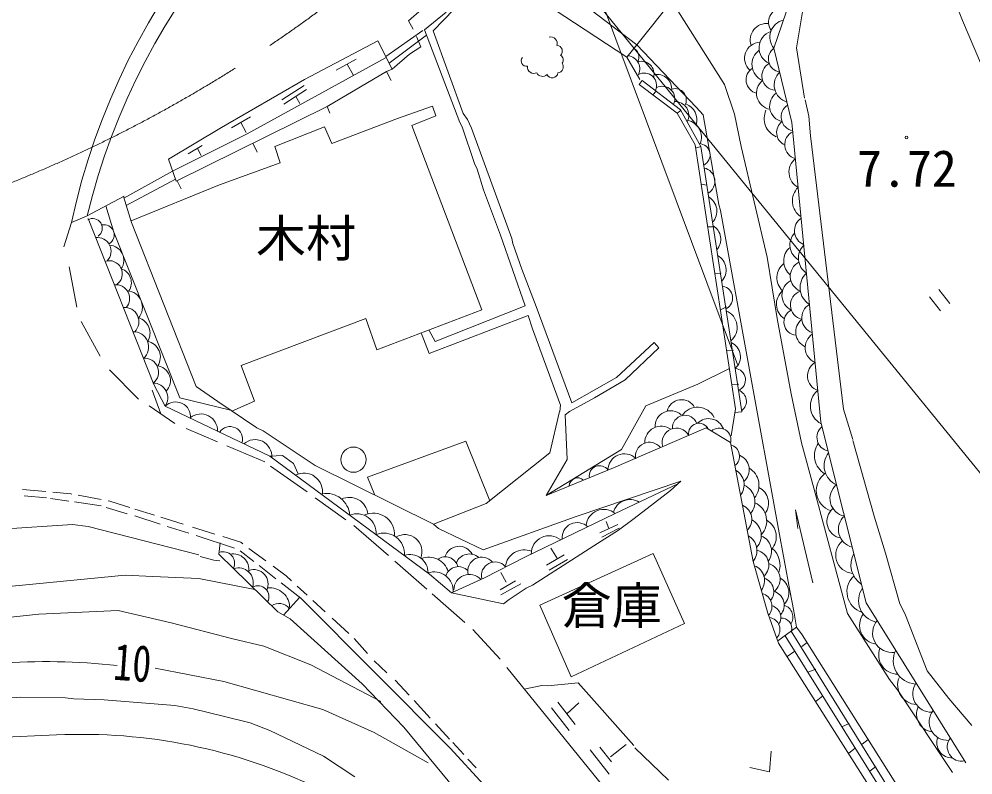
# Model space of a CAD drawing. Units: millimetres, scale not verified. Extents: x 40000 to 680000, y 20000 to 380000.
# Drawn here: x 485025 to 519351, y 241522 to 268708 of the extents above; entities that cross this region are included whole.
import ezdxf
from ezdxf.enums import TextEntityAlignment as Align

# ---------------------------------------------------------------- set-up
doc = ezdxf.new("R2010")
doc.units = ezdxf.units.MM
doc.header["$LTSCALE"] = 1000
doc.linetypes.add('CHAIN', pattern=[18.5, 12, -1.5, 3.5, -1.5])
for name, color, linetype, lineweight in [('M-BGD', 7, 'Continuous', 13), ('M-BMK', 2, 'CHAIN', 13), ('M-STR-HTXT', 7, 'Continuous', 13)]:
    doc.layers.add(name, color=color, linetype=linetype, lineweight=lineweight)
doc.styles.add('ＭＳ ゴシック', font='')
doc.styles.get('ＭＳ ゴシック').set_extended_font_data('MS Gothic')

msp = doc.modelspace()

# ---------------------------------------------------------------- linework, layer by layer
at = {"layer": 'M-BGD'}
for p, q in [((502308, 279235), (510873, 256281)), ((501198, 270544), (499036, 268644)), ((503735, 270469), (507256, 267781)), ((518286, 270390), (518979, 268654)), ((509035, 270042), (507256, 267781)), ((508506, 269371), (510413, 266351)), ((512191, 267661), (512773, 269380)), ((499618, 268321), (500389, 268963)), ((500679, 269063), (499931, 268289)), ((504283, 269059), (506891, 267334)), ((513231, 269044), (512997, 267671)), ((499036, 268644), (499206, 268347)), ((518979, 268654), (520105, 266003)), ((498221, 267357), (499553, 268301)), ((498342, 267118), (499691, 268129)), ((499618, 268321), (500888, 264990)), ((501006, 265307), (499931, 268289)), ((495301, 266541), (497936, 267921)), ((498450, 266905), (497936, 267921)), ((499326, 268083), (499488, 267716)), ((507256, 267781), (506891, 267334)), ((507256, 267781), (509393, 265544)), ((498450, 266905), (499074, 267442)), ((499488, 267716), (499074, 267442)), ((512191, 267661), (512836, 264986)), ((512997, 267671), (513284, 265859)), ((493235, 264578), (498235, 267330)), ((496437, 266873), (497150, 267266)), ((496828, 267089), (497060, 266683)), ((506891, 267334), (507366, 266533)), ((496112, 265568), (498249, 266819)), ((498450, 266905), (498249, 266819)), ((498249, 266819), (498414, 266498)), ((495301, 266541), (492311, 264811)), ((507453, 266499), (507336, 266353)), ((507453, 266499), (508829, 265446)), ((494482, 265801), (495280, 266320)), ((494550, 265645), (495371, 266176)), ((507336, 266353), (508703, 265326)), ((507830, 265982), (507955, 266115)), ((510413, 266351), (510773, 265283)), ((494980, 265920), (495123, 265674)), ((513318, 265806), (513446, 265222)), ((496112, 265568), (490684, 262874)), ((496112, 265568), (496204, 265330)), ((498644, 265129), (499903, 265576)), ((499903, 265576), (500024, 265232)), ((508703, 265326), (508842, 265423)), ((508829, 265446), (509558, 264126)), ((509393, 265544), (509648, 265261)), ((493350, 265189), (492673, 264795)), ((498644, 265129), (496278, 264229)), ((499153, 264880), (500024, 265232)), ((501006, 265307), (501163, 265096)), ((501311, 264783), (501163, 265096)), ((508703, 265326), (509351, 264180)), ((510201, 262042), (509648, 265261)), ((510773, 265283), (511013, 264121)), ((513507, 264505), (513446, 265222)), ((490398, 263673), (492311, 264811)), ((493011, 264992), (493203, 264624)), ((496021, 264836), (494227, 264120)), ((496021, 264836), (496278, 264229)), ((499153, 264880), (501679, 258247)), ((500888, 264990), (500967, 264837)), ((501410, 263511), (500967, 264837)), ((502039, 262787), (501311, 264783)), ((513874, 254206), (512836, 264986)), ((490552, 263241), (493235, 264578)), ((514694, 254674), (513507, 264505)), ((491109, 263865), (491615, 264163)), ((491440, 264059), (491583, 263806)), ((493442, 264243), (493595, 263920)), ((494416, 263535), (494227, 264120)), ((509351, 264180), (510808, 254688)), ((509369, 264066), (509558, 264126)), ((511036, 254583), (509558, 264126)), ((511950, 260143), (511013, 264121)), ((490398, 263673), (490684, 262874)), ((492243, 262749), (494416, 263535)), ((501410, 263511), (501511, 263310)), ((501743, 262565), (501511, 263310)), ((488799, 262273), (490552, 263241)), ((488882, 262003), (490655, 262956)), ((489059, 261449), (492243, 262749)), ((490710, 262888), (490857, 262608)), ((502039, 262787), (502755, 260811)), ((509569, 262765), (509779, 262739)), ((487455, 261617), (488807, 262341)), ((488782, 262328), (489073, 261390)), ((502350, 260940), (501743, 262565)), ((488146, 261987), (488431, 261044)), ((510201, 262042), (510270, 261827)), ((486913, 261398), (487455, 261617)), ((510270, 261827), (512351, 250362)), ((486913, 261398), (486633, 260516)), ((487507, 261536), (489872, 255569)), ((489073, 261390), (491397, 255493)), ((509803, 261241), (510004, 261240)), ((490812, 255083), (488431, 261044)), ((503243, 258392), (502350, 260940)), ((502755, 260811), (502794, 260637)), ((502794, 260637), (503119, 259716)), ((511950, 260143), (512310, 257944)), ((486826, 259796), (487103, 258349)), ((503637, 258367), (503119, 259716)), ((510061, 259556), (510285, 259572)), ((518124, 258978), (518514, 258477)), ((517790, 258719), (518180, 258217)), ((501679, 258247), (497895, 256811)), ((501214, 257589), (503243, 258392)), ((503637, 258367), (504911, 254900)), ((510261, 258256), (510480, 258353)), ((487263, 257830), (487943, 256589)), ((493013, 256245), (497504, 257942)), ((497895, 256811), (497504, 257942)), ((503341, 258042), (499779, 256678)), ((503507, 257572), (503341, 258042)), ((512310, 257944), (512812, 255229)), ((499995, 257113), (499767, 257534)), ((501214, 257589), (499995, 257113)), ((504510, 254816), (503507, 257572)), ((499779, 256678), (499493, 257418)), ((507885, 257071), (506520, 255815)), ((508045, 256884), (506832, 255729)), ((508045, 256884), (507885, 257071)), ((510486, 256785), (510735, 256803)), ((488275, 256097), (489322, 255034)), ((493495, 254971), (493013, 256245)), ((509447, 255572), (510585, 256141)), ((506520, 255815), (504911, 254900)), ((506832, 255729), (505734, 255084)), ((489872, 255569), (490283, 254781)), ((491397, 255493), (492180, 254950)), ((507585, 254800), (509447, 255572)), ((510674, 255563), (510926, 255581)), ((489809, 255359), (490127, 254507)), ((490812, 255083), (492637, 254644)), ((504829, 254595), (505734, 255084)), ((512812, 255229), (513186, 253471)), ((490627, 254160), (489708, 254798)), ((490283, 254781), (494053, 252985)), ((492180, 254950), (493583, 254008)), ((492687, 254610), (493495, 254971)), ((504510, 254816), (504482, 254593)), ((507585, 254800), (506707, 253228)), ((504477, 254590), (504130, 253112)), ((504829, 254595), (504675, 254476)), ((504675, 254476), (504752, 252863)), ((510808, 254688), (510646, 253713)), ((510776, 254554), (511036, 254583)), ((514694, 254674), (515035, 253587)), ((515511, 247712), (513874, 254206)), ((492171, 253503), (491039, 253985)), ((493583, 254008), (493808, 253901)), ((493808, 253901), (495681, 252649)), ((509748, 254002), (506413, 252572)), ((509748, 254002), (510621, 253478)), ((493871, 252779), (492497, 253364)), ((497563, 252232), (501106, 253531)), ((501106, 253531), (501960, 251380)), ((511445, 249200), (510621, 253478)), ((513186, 253471), (513626, 251836)), ((515031, 253553), (515801, 250834)), ((494053, 252985), (494506, 253008)), ((494053, 252985), (499792, 248749)), ((494506, 253008), (494898, 252721)), ((504130, 253112), (501838, 251282)), ((506707, 253228), (503989, 251575)), ((494898, 252721), (495064, 252346)), ((495681, 252649), (499941, 250544)), ((504752, 252863), (503989, 251575)), ((494076, 252633), (495387, 251699)), ((503989, 251575), (506413, 252572)), ((497832, 251587), (497563, 252232)), ((508839, 252083), (505071, 250823)), ((506476, 250925), (508756, 252009)), ((508469, 251752), (508839, 252083)), ((485147, 251789), (485983, 251713)), ((486241, 251690), (486890, 251631)), ((486890, 251631), (486921, 251625)), ((508469, 251752), (507163, 250745)), ((513626, 251836), (514841, 247332)), ((485206, 251563), (486008, 251489)), ((486160, 251467), (486812, 251372)), ((487016, 251342), (487977, 251202)), ((487153, 251582), (487984, 251425)), ((488234, 251378), (488291, 251368)), ((488291, 251368), (489014, 251141)), ((495680, 251491), (496787, 250703)), ((499941, 250544), (501838, 251282)), ((488164, 251144), (488916, 250913)), ((489195, 251084), (489903, 250863)), ((503221, 249354), (506476, 250925)), ((512971, 251058), (513592, 248431)), ((512971, 251058), (513046, 250390)), ((489185, 250836), (490105, 250542)), ((490131, 250791), (490934, 250540)), ((505071, 250823), (501731, 249621)), ((506149, 250635), (506249, 250380)), ((507163, 250745), (506595, 250327)), ((516208, 249500), (515801, 250834)), ((484390, 250365), (486951, 250528)), ((486951, 250528), (487510, 250462)), ((487510, 250462), (491493, 249436)), ((490359, 250461), (491135, 250212)), ((491260, 250437), (492072, 250183)), ((497075, 250498), (498315, 249414)), ((500117, 250389), (499941, 250544)), ((500117, 250389), (501731, 249621)), ((506595, 250327), (505714, 249766)), ((505927, 250228), (506576, 250533)), ((505993, 250072), (506617, 250397)), ((512351, 250362), (512757, 248161)), ((491398, 250131), (492777, 249677)), ((492358, 250094), (493006, 249890)), ((492260, 249866), (492215, 249468)), ((493472, 249204), (492979, 249588)), ((493006, 249890), (493075, 249839)), ((493298, 249672), (493904, 249220)), ((505714, 249766), (503504, 248342)), ((504167, 249684), (504403, 249298)), ((491538, 249379), (492028, 249245)), ((492028, 249245), (492254, 249217)), ((494335, 247383), (492215, 249468)), ((498553, 249206), (499703, 248199)), ((501775, 248617), (503221, 249354)), ((504011, 249061), (504636, 249444)), ((504107, 248888), (504760, 249274)), ((516719, 247677), (516208, 249500)), ((494269, 248581), (493660, 249056)), ((494164, 249026), (494631, 248678)), ((511445, 249200), (511976, 247336)), ((479073, 247762), (488844, 248707)), ((489841, 248665), (488844, 248707)), ((491496, 248590), (489841, 248665)), ((491496, 248590), (493513, 248192)), ((494631, 248678), (494824, 248501)), ((499792, 248749), (500589, 248068)), ((500589, 248068), (501775, 248617)), ((502360, 248804), (502554, 248450)), ((495162, 247885), (494459, 248433)), ((495028, 248315), (495393, 247982)), ((502334, 248182), (502887, 248505)), ((502367, 248002), (503080, 248396)), ((503277, 248241), (502657, 247830)), ((503277, 248241), (503504, 248342)), ((494541, 247270), (495123, 247915)), ((495162, 247885), (500537, 242483)), ((499895, 248032), (501068, 247006)), ((500589, 248068), (502462, 247679)), ((512757, 248161), (512794, 247955)), ((512757, 248161), (512901, 247412)), ((495596, 247797), (496044, 247388)), ((502462, 247679), (502657, 247830)), ((519097, 241958), (515511, 247712)), ((516717, 247682), (516920, 247265)), ((483320, 247052), (485734, 247299)), ((488595, 247441), (485734, 247299)), ((488595, 247441), (490494, 246997)), ((494782, 247137), (494335, 247383)), ((496298, 247156), (496892, 246614)), ((512359, 246266), (511976, 247336)), ((512901, 247412), (512996, 246832)), ((516348, 244959), (514841, 247332)), ((517700, 245271), (516920, 247265)), ((492718, 246414), (490494, 246997)), ((497370, 244802), (494782, 247137)), ((512996, 246832), (512329, 246350)), ((512996, 246832), (513210, 246556)), ((501359, 246751), (502337, 245688)), ((512593, 246529), (516855, 239707)), ((512804, 246693), (517041, 239878)), ((513210, 246556), (517283, 240094)), ((492718, 246414), (493832, 246154)), ((495523, 245480), (493832, 246154)), ((497089, 246434), (497564, 245892)), ((516600, 239563), (512359, 246266)), ((513197, 246140), (513382, 246284)), ((512663, 245785), (512939, 245975)), ((495523, 245480), (498041, 244167)), ((497801, 245621), (498264, 245200)), ((489917, 245362), (492397, 244877)), ((506190, 240939), (502576, 245390)), ((513410, 245222), (513700, 245324)), ((518484, 244268), (517700, 245271)), ((492397, 244877), (495953, 243870)), ((497370, 244802), (498867, 243245)), ((499060, 244388), (498555, 244935)), ((505147, 244838), (504052, 244731)), ((505147, 244838), (507152, 242578)), ((516642, 244584), (516348, 244959)), ((503207, 244611), (503832, 244735)), ((503832, 244735), (504052, 244731)), ((518617, 241614), (516642, 244584)), ((482234, 244103), (485073, 244314)), ((485073, 244314), (486696, 244295)), ((486696, 244295), (486996, 244254)), ((486996, 244254), (488089, 244227)), ((488089, 244227), (490627, 244023)), ((499818, 243568), (499237, 244196)), ((504409, 244134), (505032, 243332)), ((505171, 244119), (504734, 243716)), ((513708, 244178), (513946, 244363)), ((519317, 243303), (518484, 244268)), ((490627, 244023), (491284, 243905)), ((492421, 243624), (491284, 243905)), ((495953, 243870), (497799, 243051)), ((504187, 243936), (504824, 243117)), ((492421, 243624), (493337, 243395)), ((493337, 243395), (494047, 243125)), ((514639, 243253), (514903, 243370)), ((494047, 243125), (495986, 242197)), ((497799, 243051), (499745, 241957)), ((503422, 237754), (498867, 243245)), ((500519, 242809), (500005, 243365)), ((481626, 242740), (486371, 242961)), ((501035, 242251), (500636, 242683)), ((515363, 242623), (515582, 242793)), ((500537, 242483), (501745, 241168)), ((505581, 242419), (506257, 241550)), ((505927, 242526), (506342, 241991)), ((506305, 242177), (506873, 242619)), ((507189, 242494), (508390, 241331)), ((512085, 242381), (512034, 241629)), ((514883, 242303), (515118, 242486)), ((495986, 242197), (497105, 241459)), ((501475, 241775), (501180, 242094)), ((512034, 241629), (511325, 241790)), ((515637, 241656), (515854, 241825))]:
    msp.add_line(p, q, dxfattribs=at)
msp.add_lwpolyline([(503768, 247625), (507847, 249485), (508974, 246966), (504896, 245049)], close=True, dxfattribs=at)
for centre, radius in [((516960, 264452), 50), ((497059, 252862), 454)]:
    msp.add_circle(centre, radius, dxfattribs=at)
for centre, radius, start, end in [((510873, 256281), 24500, 110.4637, 167.9459), ((510698, 256085), 23874, 109.9042, 166.5727), ((512513, 268598), 516, 94.2461, 215.1702), ((511930, 267960), 592, 83.3455, 199.0911), ((512667, 268064), 623, 102.3341, 220.2741), ((512274, 267677), 619, 108.6333, 245.4356), ((504152, 267828), 240, 343.8965, 101.7668), ((504371, 267558), 204, 310.6933, 86.4285), ((511704, 267299), 574, 91.6254, 229.0193), ((504434, 267242), 176, 317.3582, 66.8006), ((506973, 267345), 360, 331.4433, 59.8361), ((512024, 267078), 626, 125.3729, 247.1896), ((512464, 267273), 475, 125.1042, 261.983), ((503293, 267205), 195, 141.6812, 276.9685), ((504394, 266988), 217, 276.3487, 38.5009), ((506892, 266923), 470, 327.0935, 84.4248), ((507414, 266727), 463, 345.495, 105.5139), ((512271, 266665), 516, 119.4907, 265.2385), ((503552, 266991), 236, 175.019, 296.0204), ((503862, 266873), 227, 204.6583, 315.2684), ((504211, 266806), 210, 206.1049, 350.7875), ((507527, 266329), 438, 334.5182, 119.5958), ((507992, 266199), 520, 353.3079, 102.8767), ((511686, 266522), 497, 123.1753, 255.4832), ((512842, 266339), 642, 133.7062, 253.381), ((512150, 266043), 588, 128.8052, 259.7582), ((508171, 265841), 451, 333.7235, 118.5302), ((508627, 265796), 411, 330.8215, 106.1826), ((512608, 265579), 574, 125.8191, 257.1426), ((508635, 265250), 492, 331.3859, 92.8617), ((508808, 265082), 611, 342.8621, 70.2739), ((512551, 265131), 712, 155.2785, 246.9397), ((512960, 265189), 509, 122.8516, 259.1586), ((508948, 264451), 632, 339.3202, 76.8503), ((512777, 264630), 490, 127.3122, 245.8833), ((513094, 264192), 517, 115.9741, 255.0323), ((509486, 263824), 407, 295.5247, 87.6883), ((513361, 263206), 630, 129.4883, 241.5181), ((509573, 262870), 492, 299.8784, 77.7314), ((513521, 262168), 669, 133.5457, 237.4607), ((509547, 261802), 589, 317.2097, 60.4001), ((487670, 261188), 347, 304.714, 120.4633), ((488082, 260948), 365, 298.6414, 103.3362), ((509716, 260790), 562, 317.9031, 59.7067), ((513467, 261099), 539, 123.866, 247.1404), ((513381, 260583), 618, 136.1111, 240.2869), ((487839, 260357), 497, 316.2374, 97.0507), ((488241, 260028), 554, 326.8135, 85.5375), ((513731, 260112), 659, 135.4751, 235.5313), ((509885, 259686), 586, 316.1222, 61.4875), ((513177, 260006), 637, 129.7966, 231.4107), ((488269, 259549), 470, 303.2247, 108.763), ((512946, 259408), 651, 127.9064, 226.8324), ((513346, 259456), 569, 116.9412, 248.9416), ((488535, 259221), 532, 326.8033, 71.4069), ((513842, 259049), 711, 132.9485, 238.0579), ((513075, 258777), 596, 117.6999, 244.1926), ((488509, 258664), 492, 318.0495, 96.719), ((488870, 258346), 594, 319.0833, 85.3662), ((510276, 258675), 428, 299.6423, 78.5184), ((512902, 258455), 624, 130.0794, 237.2343), ((513312, 258424), 530, 108.7833, 257.1371), ((488823, 257824), 514, 315.0693, 95.3113), ((510219, 257625), 647, 310.6868, 66.923), ((513028, 257811), 479, 116.3257, 264.7409), ((513756, 257962), 564, 120.9198, 250.0867), ((489179, 257417), 558, 327.5676, 75.4753), ((513555, 257451), 582, 128.2168, 245.8166), ((489141, 256917), 547, 311.1047, 92.1403), ((489534, 256555), 575, 326.7342, 78.4265), ((513902, 256893), 586, 124.5786, 246.4279), ((510427, 256564), 557, 311.2652, 66.3446), ((489547, 256010), 498, 307.9332, 95.3118), ((489929, 255705), 541, 315.7196, 83.9854), ((510753, 255735), 413, 293.1896, 84.4202), ((513963, 255875), 564, 121.5971, 249.4093), ((489841, 255083), 535, 325.6636, 88.7741), ((510788, 254963), 412, 305.7379, 71.8719), ((514218, 254791), 717, 129.2135, 242.5448), ((490661, 254406), 533, 353.7768, 135.2827), ((508866, 254483), 536, 28.5161, 166.4284), ((509442, 254078), 669, 27.123, 146.9366), ((491568, 253909), 597, 357.0809, 128.5927), ((508475, 254055), 565, 48.3554, 183.1705), ((508993, 253998), 459, 21.4537, 182.9791), ((492615, 253599), 452, 342.28, 147.1048), ((508131, 253480), 587, 53.7377, 182.0317), ((509490, 253802), 370, 24.2556, 190.3963), ((509844, 253777), 560, 19.942, 135.4572), ((514235, 253662), 498, 129.8762, 258.4204), ((508680, 253484), 511, 29.4656, 196.9406), ((510220, 253571), 424, 343.3396, 131.712), ((493516, 252978), 605, 355.939, 131.8007), ((507710, 252985), 502, 38.4049, 190.4112), ((510531, 252984), 421, 306.5843, 75.2067), ((514429, 253010), 779, 145.7973, 237.8241), ((506810, 252478), 594, 47.3253, 178.7566), ((510738, 252500), 564, 310.7767, 67.9292), ((514754, 252646), 758, 142.6689, 245.6277), ((505915, 252275), 370, 35.7566, 189), ((495275, 251711), 669, 350.1352, 117.0163), ((510508, 251958), 608, 321.7652, 60.0259), ((510946, 251944), 707, 320.0924, 60.0682), ((514474, 251745), 760, 124.1492, 251.4584), ((505131, 251894), 313, 48.801, 175.9556), ((514843, 251461), 637, 129.0818, 259.2148), ((496082, 250805), 843, 4.2537, 99.6895), ((510850, 251343), 655, 320.0236, 65.9674), ((511372, 251299), 622, 323.8958, 63.7478), ((496913, 250842), 665, 5.9473, 115.051), ((507014, 250804), 623, 58.528, 164.4398), ((511206, 250655), 724, 316.9712, 65.6639), ((497776, 250178), 760, 355.387, 115.4688), ((506065, 250441), 634, 49.6567, 175.5388), ((510844, 250716), 548, 314.515, 67.276), ((514699, 250639), 605, 129.5069, 259.1338), ((497182, 250224), 693, 355.1725, 111.9681), ((505110, 250051), 546, 45.5822, 185.6667), ((511106, 250132), 630, 317.121, 63.0138), ((511595, 250089), 681, 318.0332, 60.5885), ((515162, 250350), 653, 132.1296, 256.167), ((498154, 249482), 739, 354.7831, 112.3574), ((498911, 249552), 614, 338.0645, 121.2439), ((504101, 249479), 645, 49.9879, 181.0137), ((510958, 249586), 620, 321.6151, 60.1759), ((511508, 249568), 596, 323.5054, 67.5997), ((515076, 249431), 664, 129.6438, 265.121), ((492371, 249140), 411, 333.2481, 111.2704), ((500859, 249214), 532, 27.5243, 163.496), ((503201, 248936), 682, 67.4379, 173.2236), ((511464, 249070), 543, 312.7478, 77.8343), ((511620, 249067), 789, 340.0242, 49.7175), ((492724, 248900), 575, 352.0279, 100.2534), ((499097, 248804), 645, 358.4017, 108.7388), ((499773, 248633), 720, 16.3312, 111.6298), ((500360, 248891), 475, 14.8786, 124.9584), ((501233, 248959), 511, 49.0727, 158.2305), ((501678, 248851), 506, 39.9965, 193.3555), ((515800, 249081), 840, 151.1372, 237.1594), ((492921, 248441), 532, 342.054, 108.897), ((493468, 248389), 520, 334.4524, 108.9312), ((500835, 248534), 479, 45.2006, 161.823), ((502155, 248695), 489, 41.1648, 194.371), ((511282, 248514), 572, 322.8722, 68.9387), ((511828, 248567), 582, 310.2897, 72.3036), ((499967, 248144), 680, 355.7414, 109.2674), ((501229, 248180), 555, 42.3695, 179.9501), ((511664, 248116), 519, 321.6796, 69.2648), ((512137, 248074), 592, 315.47, 62.6531), ((515583, 248111), 766, 132.5716, 252.616), ((493617, 247927), 398, 332.3805, 118.5704), ((494039, 247527), 726, 359.2582, 95.5018), ((516024, 247793), 788, 145.1913, 257.9237), ((511642, 247584), 478, 318.5127, 73.9792), ((512039, 247629), 521, 318.3457, 73.9048), ((494377, 247238), 453, 36.5382, 125.985), ((512010, 247188), 429, 325.0924, 75.1377), ((512419, 247193), 455, 326.5977, 71.9731), ((511960, 246747), 446, 318.3154, 81.1227), ((512462, 246794), 368, 345.7853, 93.8232), ((515951, 246902), 677, 143.5078, 262.7258), ((516446, 246630), 706, 140.1895, 277.4691), ((516657, 245838), 696, 159.6682, 268.9919), ((517332, 245637), 847, 153.8572, 266.2482), ((486003, 222952), 22646, 83.5326, 105.348), ((517340, 244756), 699, 157.9447, 267.6989), ((517858, 244452), 674, 145.3044, 271.3701), ((517960, 243701), 638, 154.6731, 263.0503), ((518442, 243430), 666, 141.4375, 273.584), ((487282, 223396), 19586, 64.305, 92.6649), ((518604, 242683), 552, 160.4092, 271.6817), ((518939, 242531), 512, 141.2374, 282.6193)]:
    msp.add_arc(centre, radius, start, end, dxfattribs=at)
at = {"layer": 'M-BMK'}
msp.add_arc((466100, 309217), 50000, 288.52, 321.8385, dxfattribs=at)
at = {"layer": 'M-STR-HTXT'}
msp.add_line((501811, 274213), (530343, 239213), dxfattribs=at)

# ---------------------------------------------------------------- texts
at = {"layer": 'M-BGD', "style": 'ＭＳ ゴシック'}
for s, p in [('7.72', (516973, 263999)), ('木村', (495351, 261479)), ('倉庫', (506352, 248269))]:
    msp.add_text(s, height=1320, dxfattribs=at).set_placement(p, align=Align.TOP_CENTER)
at = {"layer": 'M-BGD', "style": 'ＭＳ ゴシック', "width": 0.75}
msp.add_text('10', height=1320, rotation=355.935, dxfattribs=at).set_placement((489155, 246218), align=Align.TOP_CENTER)

doc.saveas('drawing.dxf')
